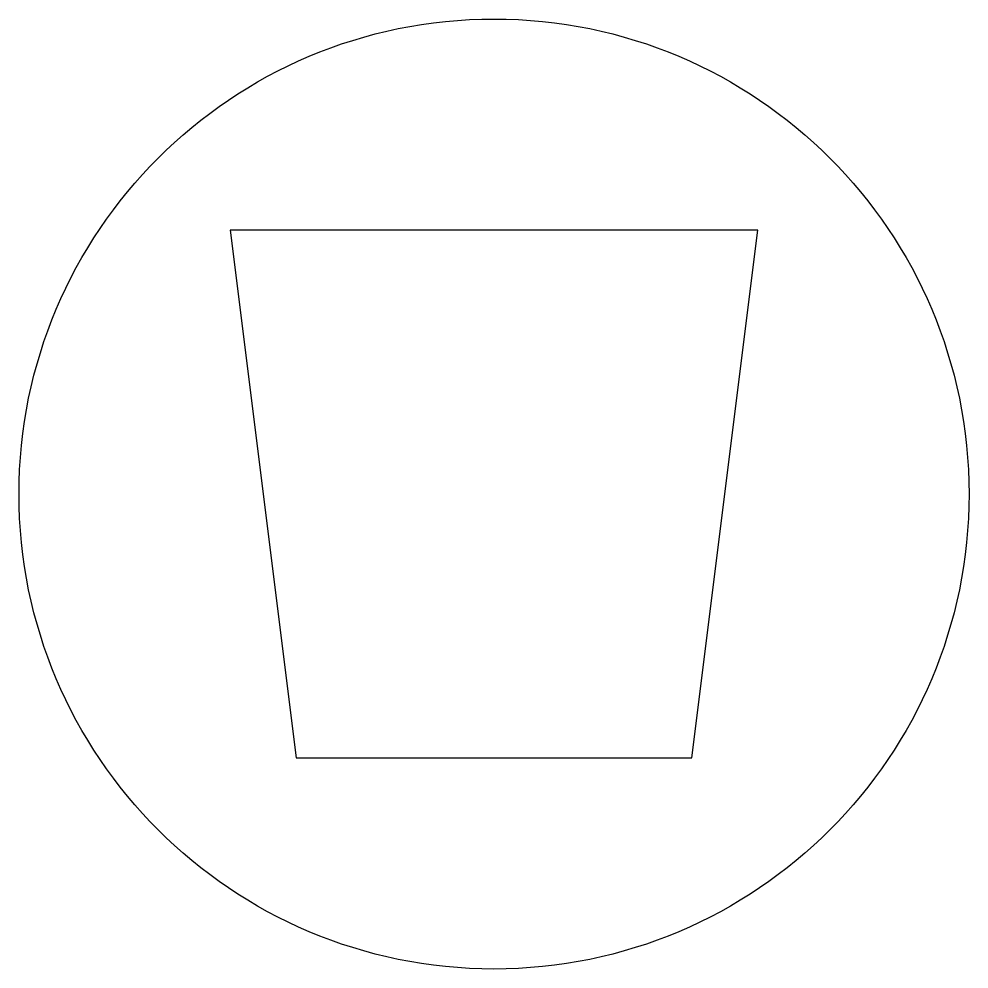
# Model space of a CAD drawing. Header units: metres. Extents: x -1.8 to 1.8, y -1.8 to 1.8.
import ezdxf

# ---------------------------------------------------------------- set-up
doc = ezdxf.new("R2010")
doc.units = ezdxf.units.M

msp = doc.modelspace()

# ---------------------------------------------------------------- linework, layer by layer
msp.add_lwpolyline([(-0.75, -1), (0.75, -1), (1, 1), (-1, 1)], close=True)
msp.add_circle((0, 0), 1.8)

doc.saveas('drawing.dxf')
